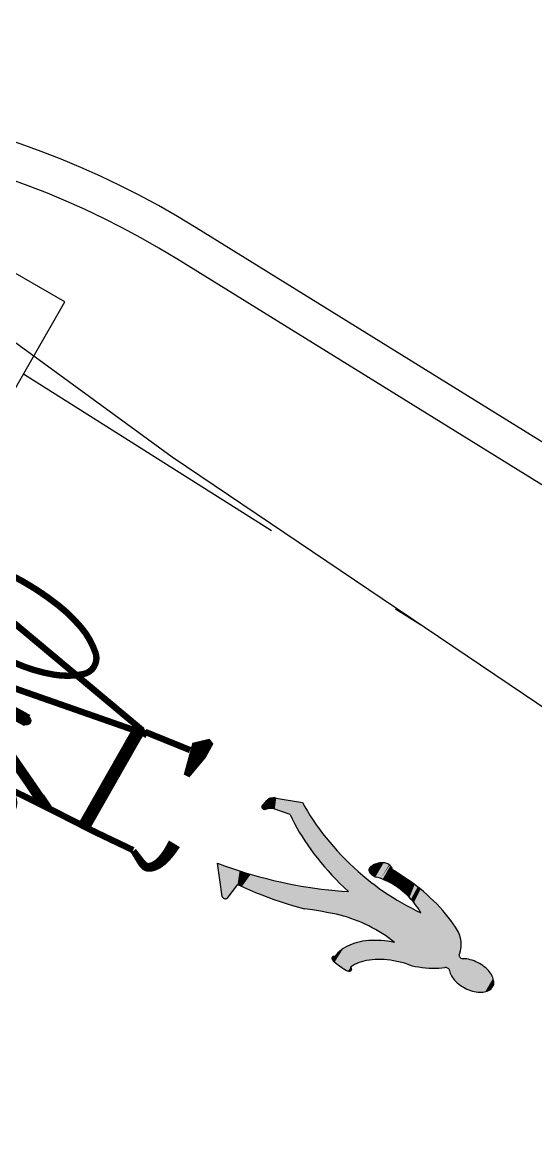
# Model space of a CAD drawing. Extents: x 421500 to 422711, y 436000 to 437000.
# Drawn here: x 422005.289 to 422007.037, y 436493.064 to 436496.901 of the extents above; entities that cross this region are included whole.
import ezdxf

# ---------------------------------------------------------------- set-up
doc = ezdxf.new("R2010")
doc.units = 0
doc.linetypes.add('1004', pattern=[6, 4, -2])
doc.linetypes.add('XREF UTC_716709_AJB_1b$0$DASHDOT1', pattern=[2, 1, -0.5, 0, -0.5])
doc.layers.get('0').update_dxf_attribs({"color": 210})
for name, color, linetype in [('716709-ExBase$0$XC-LCCCarriageway', 251, 'Continuous'), ('Lines', 1, 'Continuous'), ('Pr-Kerb', 2, 'Continuous'), ('Pr-KerbEdge', 8, 'Continuous'), ('XREF UTC_716709_AJB_1b$0$du-UTCBOX', 42, 'Continuous'), ('XREF UTC_716709_AJB_1b$0$du-UTCDUCT-F1', 42, 'XREF UTC_716709_AJB_1b$0$DASHDOT1')]:
    doc.layers.add(name, color=color, linetype=linetype)

# ---------------------------------------------------------------- blocks, each defined once
blk = doc.blocks.new('1057S')
at = {"color": 0}
blk.add_line((-0.0634, 0.4198), (-0.0426, 0.3885), dxfattribs=at)
for points in [[(-0.2212, 1.0983, 0.0208, 0.0219, 0), (-0.2256, 1.1075, 0.0219, 0.0229, 0), (-0.2295, 1.1157, 0.0229, 0.0238, 0), (-0.233, 1.1229, 0.0238, 0.0245, 0), (-0.2361, 1.1292, 0.0245, 0.0252, 0), (-0.2388, 1.1348, 0.0252, 0.0258, 0), (-0.2411, 1.1398, 0.0258, 0.0263, 0), (-0.243, 1.1444, 0.0263, 0.0268, 0), (-0.2445, 1.1486, 0.0268, 0.0272, 0), (-0.2455, 1.1526, 0.0272, 0.0277, 0), (-0.2461, 1.1565, 0.0277, 0.0281, 0), (-0.2461, 1.1602, 0.0281, 0.0285, 0), (-0.2454, 1.164, 0.0285, 0.0289, 0), (-0.2439, 1.1677, 0.0289, 0.0294, 0), (-0.2416, 1.1714, 0.0294, 0.0299, 0), (-0.2384, 1.1753, 0.0299, 0.0305, 0), (-0.2342, 1.1793, 0.0305, 0.0313, 0), (-0.2288, 1.1835, 0.0313, 0.0321, 0), (-0.222, 1.1877, 0.0321, 0.0331, 0), (-0.2135, 1.1917, 0.0331, 0.0343, 0), (-0.203, 1.1954, 0.0343, 0.0357, 0), (-0.1902, 1.1986, 0.0357, 0.0374, 0), (-0.1749, 1.2011, 0.0374, 0.0394, 0), (-0.1566, 1.2028, 0.0394, 0.0417, 0), (-0.1352, 1.2034, 0.0417, 0.0417, 0)], [(0.0763, 1.1285, 0.0208, 0.0625, 0), (0.1717, 1.125, 0.0625, 0.0208, 0), (0.2147, 1.1434, 0.0208, 0.0208, 0)]]:
    blk.add_lwpolyline(points, format="xyseb", dxfattribs=at)
for points, const_width in [([(-0.2301, 0.951), (-0.2197, 1.0969)], 0.0208), ([(0.1345, 0.9406), (0.1553, 1.0969)], 0.0208), ([(-0.303, 0.3156), (-0.2888, 0.3622), (-0.2772, 0.4086), (-0.2678, 0.4547), (-0.2604, 0.5008), (-0.2545, 0.547), (-0.2499, 0.5936), (-0.2462, 0.6405), (-0.2431, 0.688), (-0.2403, 0.7359), (-0.2378, 0.7829), (-0.2356, 0.8273), (-0.2337, 0.8674), (-0.2322, 0.9015), (-0.2311, 0.9279), (-0.2304, 0.945), (-0.2301, 0.951)], 0.0208), ([(0.1241, 0.9198), (0.1241, 0.951)], 0.0125), ([(0.1345, 0.9198), (0.1345, 0.951)], 0.0125), ([(-0.2301, 0.9198), (0.1137, 0.9198)], 0.0417), ([(0.0407, 0.4614), (0.1241, 0.9198)], 0.0208), ([(0.1104, 0.9308), (0.1246, 0.9308)], 0.0208), ([(0.2387, 0.3572), (0.1343, 0.9312)], 0.0208), ([(-0.1989, 0.701), (-0.2301, 0.7635)], 0.0333), ([(-0.2237, 0.7663), (-0.2287, 0.7776)], 0.0125), ([(-0.2093, 0.7531), (-0.2301, 0.7948)], 0.00833), ([(-0.2268, 0.778), (-0.2281, 0.7818)], 0.00833), ([(-0.053, 0.3989), (-0.1989, 0.701)], 0.0329), ([(-0.053, 0.3989), (-0.1989, 0.701)], 0.0125), ([(-0.0239, 0.528), (-0.023, 0.5888)], 0.0417), ([(-0.0332, 0.5861), (-0.029, 0.5912), (-0.0248, 0.5947), (-0.0197, 0.5947), (-0.0168, 0.5917), (-0.0143, 0.5859)], 0.0125), ([(-0.0098, 0.4843), (-0.0292, 0.5398)], 0.0189), ([(-0.0634, 0.3989), (-0.053, 0.3677)], 0.0125), ([(0.2387, 0.3572), (0.2491, 0.3156)], 0.0208), ([(0.072, 0.3156), (0.2387, 0.3156)], 0.0417), ([(0.2491, 0.3156), (0.2387, 0.2947)], 0.0125), ([(0.0312, 0.1547), (0.0507, 0.1175)], 0.0189), ([(0.0507, 0.123), (0.0507, 0.065)], 0.0417), ([(0.0437, 0.0645), (0.0475, 0.0557), (0.053, 0.0547), (0.0577, 0.0609), (0.0627, 0.0713)], 0.0125)]:
    blk.add_lwpolyline(points, dxfattribs=dict(at, const_width=const_width))
at = {"color": 0, "const_width": 0.0208}
for points in [[(-0.303, 0.6906, 0.213749), (-0.3425, 0.6729, 0.093897), (-0.3915, 0.5914, 0.050566), (-0.4176, 0.4904, 0.037992), (-0.4282, 0.352, 0.037992), (-0.4176, 0.2137, 0.050566), (-0.3915, 0.1126, 0.093897), (-0.3425, 0.0312, 0.213749), (-0.303, 0.0135, 0.213749), (-0.2635, 0.0312, 0.093897), (-0.2146, 0.1126, 0.050566), (-0.1884, 0.2137, 0.037992), (-0.1779, 0.352, 0.037992), (-0.1884, 0.4904, 0.050566), (-0.2146, 0.5914, 0.093897), (-0.2635, 0.6729, 0.213749)], [(0.2387, 0.6906, 0.213749), (0.1992, 0.6729, 0.093897), (0.1502, 0.5914, 0.050566), (0.1241, 0.4904, 0.037992), (0.1136, 0.352, 0.037992), (0.1241, 0.2137, 0.050566), (0.1502, 0.1126, 0.093897), (0.1992, 0.0312, 0.213749), (0.2387, 0.0135, 0.213749), (0.2782, 0.0312, 0.093897), (0.3271, 0.1126, 0.050566), (0.3533, 0.2137, 0.037992), (0.3638, 0.352, 0.037992), (0.3533, 0.4904, 0.050566), (0.3271, 0.5914, 0.093897), (0.2782, 0.6729, 0.213749)], [(0.0095, 0.4823, 0.211848), (-0.0103, 0.4735, 0.094525), (-0.0347, 0.4334, 0.051213), (-0.0478, 0.3837, 0.038544), (-0.053, 0.3156, 0.038544), (-0.0478, 0.2475, 0.051213), (-0.0347, 0.1977, 0.094525), (-0.0103, 0.1577, 0.211848), (0.0095, 0.1489, 0.211848), (0.0293, 0.1577, 0.094525), (0.0537, 0.1977, 0.051213), (0.0667, 0.2475, 0.038544), (0.072, 0.3156, 0.038544), (0.0667, 0.3837, 0.051213), (0.0537, 0.4334, 0.094525), (0.0293, 0.4735, 0.211848)]]:
    blk.add_lwpolyline(points, format="xyb", close=True, dxfattribs=at)
at = {"color": 0}
for points in [[(-0.0383, 0.5868), (-0.0377, 0.5884), (-0.0371, 0.5898), (-0.0365, 0.5911), (-0.0358, 0.5922), (-0.0352, 0.5931), (-0.0346, 0.594), (-0.034, 0.5948), (-0.0334, 0.5955), (-0.0328, 0.5961), (-0.0322, 0.5967), (-0.0316, 0.5972), (-0.031, 0.5977), (-0.0305, 0.5981), (-0.0299, 0.5985), (-0.0293, 0.5989), (-0.0287, 0.5992), (-0.0281, 0.5995), (-0.0275, 0.5998), (-0.027, 0.6001), (-0.0264, 0.6004), (-0.0258, 0.6006), (-0.0252, 0.6007), (-0.0246, 0.6009), (-0.024, 0.601), (-0.0233, 0.601), (-0.0227, 0.601), (-0.0221, 0.601), (-0.0214, 0.6009), (-0.0208, 0.6008), (-0.0202, 0.6007), (-0.0196, 0.6005), (-0.0191, 0.6003), (-0.0186, 0.6001), (-0.0181, 0.5999), (-0.0176, 0.5996), (-0.0171, 0.5994), (-0.0167, 0.5991), (-0.0163, 0.5988), (-0.0159, 0.5984), (-0.0155, 0.5981), (-0.0152, 0.5978), (-0.0148, 0.5974), (-0.0144, 0.5971), (-0.0141, 0.5967), (-0.0137, 0.5963), (-0.0134, 0.5958), (-0.013, 0.5953), (-0.0126, 0.5947), (-0.0122, 0.5941), (-0.0118, 0.5934), (-0.0114, 0.5927), (-0.011, 0.5919), (-0.0105, 0.5911), (-0.0101, 0.5902), (-0.0096, 0.5893), (-0.0091, 0.5884)], [(0.0355, 0.065), (0.036, 0.0622), (0.0367, 0.0597), (0.0374, 0.0577), (0.0382, 0.0559), (0.0391, 0.0543), (0.04, 0.053), (0.0409, 0.0518), (0.0418, 0.0507), (0.0427, 0.0498), (0.0436, 0.0488), (0.0444, 0.048), (0.0453, 0.0472), (0.046, 0.0466), (0.0468, 0.0459), (0.0475, 0.0454), (0.0482, 0.045), (0.0488, 0.0446), (0.0494, 0.0443), (0.05, 0.0441), (0.0506, 0.044), (0.0511, 0.044), (0.0517, 0.044), (0.0523, 0.0442), (0.0529, 0.0444), (0.0535, 0.0446), (0.0541, 0.045), (0.0548, 0.0454), (0.0555, 0.046), (0.0563, 0.0467), (0.0571, 0.0474), (0.058, 0.0483), (0.0589, 0.0494), (0.0598, 0.0506), (0.0608, 0.052), (0.0619, 0.0535), (0.0631, 0.0553), (0.0643, 0.0573), (0.0656, 0.0596), (0.0669, 0.0621), (0.0684, 0.065)]]:
    blk.add_lwpolyline(points, dxfattribs=at)
for points in [[(-0.0387, 0.5873), (-0.0364, 0.5913), (-0.0334, 0.5962), (-0.0287, 0.5994)], [(-0.0334, 0.5962), (-0.0287, 0.5994), (-0.0241, 0.601), (-0.0184, 0.6006)], [(-0.0241, 0.601), (-0.0184, 0.6006), (-0.0148, 0.5982), (-0.0124, 0.5953)], [(-0.0148, 0.5982), (-0.0124, 0.5953), (-0.0101, 0.5909), (-0.0087, 0.5884)], [(0.0355, 0.0644), (0.0377, 0.0559), (0.0416, 0.0494), (0.0486, 0.0441)], [(0.0416, 0.0494), (0.0486, 0.0441), (0.0526, 0.0441), (0.0578, 0.0478)], [(0.0526, 0.0441), (0.0578, 0.0478), (0.0622, 0.0527), (0.0635, 0.0569)], [(0.0622, 0.0527), (0.0635, 0.0569), (0.0666, 0.0618), (0.0675, 0.065)]]:
    blk.add_solid(points, dxfattribs=at)
blk = doc.blocks.new('*U26')
at = {"linetype": 'Continuous'}
for points in [[(189.9081, 96.9625), (189.9057, 96.959), (189.967, 96.9621)], [(189.967, 96.9621), (189.9057, 96.959), (189.9694, 96.9586)], [(189.9106, 96.9657), (189.9081, 96.9625), (189.9645, 96.9653)], [(189.9645, 96.9653), (189.9081, 96.9625), (189.967, 96.9621)], [(189.9133, 96.9686), (189.9106, 96.9657), (189.9619, 96.9683)], [(189.9619, 96.9683), (189.9106, 96.9657), (189.9645, 96.9653)], [(189.9161, 96.9712), (189.9133, 96.9686), (189.9591, 96.9709)], [(189.9591, 96.9709), (189.9133, 96.9686), (189.9619, 96.9683)], [(189.919, 96.9735), (189.9161, 96.9712), (189.9562, 96.9732)], [(189.9562, 96.9732), (189.9161, 96.9712), (189.9591, 96.9709)], [(189.9219, 96.9754), (189.919, 96.9735), (189.9532, 96.9752)], [(189.9532, 96.9752), (189.919, 96.9735), (189.9562, 96.9732)], [(189.925, 96.977), (189.9219, 96.9754), (189.9502, 96.9768)], [(189.9502, 96.9768), (189.9219, 96.9754), (189.9532, 96.9752)], [(189.9281, 96.9783), (189.925, 96.977), (189.9471, 96.9781)], [(189.9471, 96.9781), (189.925, 96.977), (189.9502, 96.9768)], [(189.9312, 96.9792), (189.9281, 96.9783), (189.944, 96.9791)], [(189.944, 96.9791), (189.9281, 96.9783), (189.9471, 96.9781)], [(189.9344, 96.9797), (189.9312, 96.9792), (189.9408, 96.9796)], [(189.9408, 96.9796), (189.9312, 96.9792), (189.944, 96.9791)], [(189.9376, 96.9798), (189.9344, 96.9797), (189.9408, 96.9796)], [(189.8935, 96.9282), (189.8925, 96.9232), (189.9814, 96.9276)], [(189.9814, 96.9276), (189.8925, 96.9232), (189.9824, 96.9225)], [(189.8947, 96.9332), (189.8935, 96.9282), (189.9803, 96.9325)], [(189.9803, 96.9325), (189.8935, 96.9282), (189.9814, 96.9276)], [(189.896, 96.938), (189.8947, 96.9332), (189.9789, 96.9374)], [(189.9789, 96.9374), (189.8947, 96.9332), (189.9803, 96.9325)], [(189.8976, 96.9426), (189.896, 96.938), (189.9774, 96.942)], [(189.9774, 96.942), (189.896, 96.938), (189.9789, 96.9374)], [(189.8994, 96.9471), (189.8976, 96.9426), (189.9757, 96.9465)], [(189.9757, 96.9465), (189.8976, 96.9426), (189.9774, 96.942)], [(189.9013, 96.9513), (189.8994, 96.9471), (189.9738, 96.9508)], [(189.9738, 96.9508), (189.8994, 96.9471), (189.9757, 96.9465)], [(189.9034, 96.9553), (189.9013, 96.9513), (189.9717, 96.9548)], [(189.9717, 96.9548), (189.9013, 96.9513), (189.9738, 96.9508)], [(189.9057, 96.959), (189.9034, 96.9553), (189.9694, 96.9586)], [(189.9694, 96.9586), (189.9034, 96.9553), (189.9717, 96.9548)], [(189.8909, 96.9075), (189.8908, 96.9021), (189.9839, 96.9068)], [(189.9839, 96.9068), (189.8908, 96.9021), (189.984, 96.9015)], [(189.8908, 96.9021), (189.8909, 96.8968), (189.984, 96.9015)], [(189.8912, 96.9128), (189.8909, 96.9075), (189.9836, 96.9121)], [(189.9836, 96.9121), (189.8909, 96.9075), (189.9839, 96.9068)], [(189.984, 96.9015), (189.8909, 96.8968), (189.9839, 96.8961)], [(189.8909, 96.8968), (189.8912, 96.8915), (189.9839, 96.8961)], [(189.8918, 96.918), (189.8912, 96.9128), (189.9831, 96.9173)], [(189.9831, 96.9173), (189.8912, 96.9128), (189.9836, 96.9121)], [(189.9839, 96.8961), (189.8912, 96.8915), (189.9835, 96.8909)], [(189.8912, 96.8915), (189.8918, 96.8863), (189.9835, 96.8909)], [(189.8925, 96.9232), (189.8918, 96.918), (189.9824, 96.9225)], [(189.9824, 96.9225), (189.8918, 96.918), (189.9831, 96.9173)], [(189.9835, 96.8909), (189.8918, 96.8863), (189.9829, 96.8856)], [(189.8918, 96.8863), (189.8925, 96.8811), (189.9829, 96.8856)], [(189.9829, 96.8856), (189.8925, 96.8811), (189.9821, 96.8805)], [(189.8925, 96.8811), (189.8935, 96.8761), (189.9821, 96.8805)], [(189.9821, 96.8805), (189.8935, 96.8761), (189.9811, 96.8754)], [(189.8935, 96.8761), (189.8947, 96.8711), (189.9811, 96.8754)], [(189.9811, 96.8754), (189.8947, 96.8711), (189.9799, 96.8705)], [(189.8947, 96.8711), (189.8961, 96.8663), (189.9799, 96.8705)], [(189.9799, 96.8705), (189.8961, 96.8663), (189.9785, 96.8657)], [(189.8961, 96.8663), (189.8976, 96.8617), (189.9785, 96.8657)], [(189.9785, 96.8657), (189.8976, 96.8617), (189.9769, 96.8611)], [(189.8976, 96.8617), (189.8994, 96.8572), (189.9769, 96.8611)], [(189.9769, 96.8611), (189.8994, 96.8572), (189.9752, 96.8567)], [(189.8994, 96.8572), (189.9013, 96.853), (189.9752, 96.8567)], [(189.9752, 96.8567), (189.9013, 96.853), (189.9732, 96.8525)], [(189.9013, 96.853), (189.9034, 96.849), (189.9732, 96.8525)], [(189.9732, 96.8525), (189.9034, 96.849), (189.9725, 96.8509)], [(189.9725, 96.8509), (189.9034, 96.849), (189.9721, 96.8491)], [(189.9721, 96.8491), (189.9034, 96.849), (189.9718, 96.8472)], [(189.9034, 96.849), (189.9057, 96.8453), (189.9718, 96.8472)], [(189.9718, 96.8472), (189.9057, 96.8453), (189.9718, 96.8452)], [(189.9057, 96.8453), (189.9081, 96.8418), (189.9718, 96.8452)], [(189.9718, 96.8452), (189.9081, 96.8418), (189.9719, 96.8433)], [(189.9719, 96.8433), (189.9081, 96.8418), (189.9723, 96.8415)], [(189.9081, 96.8418), (189.9107, 96.8386), (189.9723, 96.8415)], [(189.9723, 96.8415), (189.9107, 96.8386), (189.9729, 96.8398)], [(189.9729, 96.8398), (189.9107, 96.8386), (189.9736, 96.8383)], [(189.9107, 96.8386), (189.9133, 96.8357), (189.9736, 96.8383)], [(189.9736, 96.8383), (189.9133, 96.8357), (189.9745, 96.837)], [(189.9745, 96.837), (189.9133, 96.8357), (189.9756, 96.8361)], [(189.9756, 96.8361), (189.9133, 96.8357), (189.9767, 96.8355)], [(189.9133, 96.8357), (189.9161, 96.8331), (189.9767, 96.8355)], [(189.9767, 96.8355), (189.9161, 96.8331), (189.9778, 96.8353)], [(189.9778, 96.8353), (189.9161, 96.8331), (189.9829, 96.8348)], [(189.9829, 96.8348), (189.9161, 96.8331), (189.9879, 96.834)], [(189.9879, 96.834), (189.9161, 96.8331), (189.9929, 96.8329)], [(189.9161, 96.8331), (189.919, 96.8308), (189.9929, 96.8329)], [(189.9929, 96.8329), (189.919, 96.8308), (189.9979, 96.8314)], [(189.9979, 96.8314), (189.919, 96.8308), (190.0029, 96.8296)], [(189.919, 96.8308), (189.92, 96.8299), (190.0029, 96.8296)], [(189.92, 96.8299), (189.9209, 96.8287), (190.0029, 96.8296)], [(189.9214, 96.8146), (189.9206, 96.8132), (190.0312, 96.8119)], [(190.0029, 96.8296), (189.9209, 96.8287), (190.0078, 96.8275)], [(189.9209, 96.8287), (189.9217, 96.8272), (190.0078, 96.8275)], [(189.9221, 96.8162), (189.9214, 96.8146), (190.0267, 96.8157)], [(190.0267, 96.8157), (189.9214, 96.8146), (190.0312, 96.8119)], [(190.0078, 96.8275), (189.9217, 96.8272), (190.0126, 96.825)], [(189.9217, 96.8272), (189.9222, 96.8255), (190.0126, 96.825)], [(189.9225, 96.818), (189.9221, 96.8162), (190.0267, 96.8157)], [(189.9222, 96.8255), (189.9226, 96.8237), (190.0126, 96.825)], [(189.9228, 96.8199), (189.9225, 96.818), (190.0221, 96.8191)], [(190.0221, 96.8191), (189.9225, 96.818), (190.0267, 96.8157)], [(190.0126, 96.825), (189.9226, 96.8237), (190.0174, 96.8222)], [(189.9226, 96.8237), (189.9228, 96.8218), (190.0174, 96.8222)], [(190.0174, 96.8222), (189.9228, 96.8218), (190.0221, 96.8191)], [(189.9228, 96.8218), (189.9228, 96.8199), (190.0221, 96.8191)], [(189.9032, 96.7842), (189.8992, 96.7764), (190.0568, 96.7756)], [(189.9073, 96.7919), (189.9032, 96.7842), (190.0516, 96.7848)], [(190.0516, 96.7848), (189.9032, 96.7842), (190.0568, 96.7756)], [(189.9116, 96.7992), (189.9073, 96.7919), (190.044, 96.7973)], [(190.044, 96.7973), (189.9073, 96.7919), (190.0463, 96.7937)], [(190.0463, 96.7937), (189.9073, 96.7919), (190.0516, 96.7848)], [(189.9161, 96.8064), (189.9116, 96.7992), (190.0392, 96.8038)], [(190.0392, 96.8038), (189.9116, 96.7992), (190.0416, 96.8006)], [(190.0416, 96.8006), (189.9116, 96.7992), (190.044, 96.7973)], [(189.9206, 96.8132), (189.9161, 96.8064), (190.0312, 96.8119)], [(190.0312, 96.8119), (189.9161, 96.8064), (190.034, 96.8094)], [(190.034, 96.8094), (189.9161, 96.8064), (190.0366, 96.8067)], [(190.0366, 96.8067), (189.9161, 96.8064), (190.0392, 96.8038)], [(189.8849, 96.7428), (189.8818, 96.734), (190.0757, 96.7364)], [(189.8882, 96.7515), (189.8849, 96.7428), (190.0712, 96.7466)], [(190.0712, 96.7466), (189.8849, 96.7428), (190.0757, 96.7364)], [(189.8917, 96.76), (189.8882, 96.7515), (190.0666, 96.7565)], [(190.0666, 96.7565), (189.8882, 96.7515), (190.0712, 96.7466)], [(189.8954, 96.7683), (189.8917, 96.76), (190.0618, 96.7661)], [(190.0618, 96.7661), (189.8917, 96.76), (190.0666, 96.7565)], [(189.8992, 96.7764), (189.8954, 96.7683), (190.0568, 96.7756)], [(190.0568, 96.7756), (189.8954, 96.7683), (190.0618, 96.7661)], [(189.8751, 96.7087), (189.8742, 96.703), (190.0881, 96.7049)], [(190.0881, 96.7049), (189.8742, 96.703), (190.0919, 96.6939)], [(189.8762, 96.7142), (189.8751, 96.7087), (190.0881, 96.7049)], [(189.8774, 96.7196), (189.8762, 96.7142), (190.0842, 96.7156)], [(190.0842, 96.7156), (189.8762, 96.7142), (190.0881, 96.7049)], [(189.8789, 96.7249), (189.8774, 96.7196), (190.0842, 96.7156)], [(189.8818, 96.734), (189.8789, 96.7249), (190.08, 96.7261)], [(190.08, 96.7261), (189.8789, 96.7249), (190.0842, 96.7156)], [(190.0757, 96.7364), (189.8818, 96.734), (190.08, 96.7261)], [(189.8679, 96.6713), (189.8657, 96.6629), (190.0423, 96.661)], [(189.87, 96.6799), (189.8679, 96.6713), (190.0988, 96.6716)], [(190.0988, 96.6716), (189.8679, 96.6713), (190.102, 96.6602)], [(189.8679, 96.6713), (190.0423, 96.661), (190.102, 96.6602)], [(189.8718, 96.6885), (189.87, 96.6799), (190.0954, 96.6829)], [(190.0954, 96.6829), (189.87, 96.6799), (190.0988, 96.6716)], [(189.8735, 96.6973), (189.8718, 96.6885), (190.0919, 96.6939)], [(190.0919, 96.6939), (189.8718, 96.6885), (190.0954, 96.6829)], [(189.8742, 96.703), (189.8735, 96.6973), (190.0919, 96.6939)], [(189.8547, 96.631), (189.8515, 96.6235), (189.9176, 96.63)], [(189.8577, 96.6387), (189.8547, 96.631), (190.0419, 96.6326)], [(190.0419, 96.6326), (189.8547, 96.631), (189.9176, 96.63)], [(189.8606, 96.6466), (189.8577, 96.6387), (190.0419, 96.6326)], [(189.8632, 96.6547), (189.8606, 96.6466), (190.042, 96.6468)], [(190.042, 96.6468), (189.8606, 96.6466), (190.0419, 96.6326)], [(189.8657, 96.6629), (189.8632, 96.6547), (190.0423, 96.661)], [(190.0423, 96.661), (189.8632, 96.6547), (190.042, 96.6468)], [(190.0419, 96.6326), (189.9176, 96.63), (190.042, 96.6184)], [(190.0423, 96.661), (190.0459, 96.6557), (190.102, 96.6602)], [(190.102, 96.6602), (190.0459, 96.6557), (190.105, 96.6486)], [(190.0459, 96.6557), (190.0494, 96.6502), (190.105, 96.6486)], [(190.0494, 96.6502), (190.0528, 96.6444), (190.105, 96.6486)], [(190.105, 96.6486), (190.0528, 96.6444), (190.1078, 96.6369)], [(190.0528, 96.6444), (190.056, 96.6385), (190.1078, 96.6369)], [(190.056, 96.6385), (190.059, 96.6323), (190.1078, 96.6369)], [(190.1078, 96.6369), (190.059, 96.6323), (190.1103, 96.6251)], [(190.059, 96.6323), (190.0619, 96.6259), (190.1103, 96.6251)], [(189.9058, 96.5958), (189.8329, 96.5895), (189.9025, 96.5877)], [(189.8369, 96.5958), (189.8329, 96.5895), (189.9058, 96.5958)], [(189.8408, 96.6024), (189.8369, 96.5958), (189.9058, 96.5958)], [(189.8445, 96.6092), (189.8408, 96.6024), (189.9091, 96.604)], [(189.9091, 96.604), (189.8408, 96.6024), (189.9058, 96.5958)], [(189.8481, 96.6162), (189.8445, 96.6092), (189.9121, 96.6125)], [(189.9121, 96.6125), (189.8445, 96.6092), (189.9091, 96.604)], [(189.8515, 96.6235), (189.8481, 96.6162), (189.9149, 96.6211)], [(189.9149, 96.6211), (189.8481, 96.6162), (189.9121, 96.6125)], [(189.9176, 96.63), (189.8515, 96.6235), (189.9149, 96.6211)], [(189.9176, 96.63), (189.9194, 96.6202), (190.042, 96.6184)], [(189.9194, 96.6202), (189.921, 96.6103), (190.042, 96.6184)], [(190.042, 96.6184), (189.921, 96.6103), (190.0423, 96.6042)], [(189.921, 96.6103), (189.9225, 96.6004), (190.0423, 96.6042)], [(190.0423, 96.6042), (189.9225, 96.6004), (190.0429, 96.59)], [(189.9225, 96.6004), (189.9237, 96.5903), (190.0429, 96.59)], [(190.0619, 96.6259), (190.0647, 96.6193), (190.1103, 96.6251)], [(190.1103, 96.6251), (190.0647, 96.6193), (190.1127, 96.6131)], [(190.0647, 96.6193), (190.0673, 96.6125), (190.1127, 96.6131)], [(190.1127, 96.6131), (190.0673, 96.6125), (190.1149, 96.6011)], [(190.0673, 96.6125), (190.0697, 96.6056), (190.1149, 96.6011)], [(190.0697, 96.6056), (190.0719, 96.5985), (190.1149, 96.6011)], [(190.1149, 96.6011), (190.0719, 96.5985), (190.1168, 96.5889)], [(190.0719, 96.5985), (190.074, 96.5913), (190.1168, 96.5889)], [(189.8059, 96.5577), (189.801, 96.5535), (189.8872, 96.5576)], [(189.8872, 96.5576), (189.801, 96.5535), (189.8829, 96.5507)], [(189.8107, 96.5622), (189.8059, 96.5577), (189.8872, 96.5576)], [(189.8154, 96.5671), (189.8107, 96.5622), (189.8912, 96.5648)], [(189.8912, 96.5648), (189.8107, 96.5622), (189.8872, 96.5576)], [(189.82, 96.5723), (189.8154, 96.5671), (189.8951, 96.5722)], [(189.8951, 96.5722), (189.8154, 96.5671), (189.8912, 96.5648)], [(189.8244, 96.5777), (189.82, 96.5723), (189.8951, 96.5722)], [(189.8287, 96.5835), (189.8244, 96.5777), (189.8989, 96.5798)], [(189.8989, 96.5798), (189.8244, 96.5777), (189.8951, 96.5722)], [(189.8329, 96.5895), (189.8287, 96.5835), (189.9025, 96.5877)], [(189.9025, 96.5877), (189.8287, 96.5835), (189.8989, 96.5798)], [(189.9237, 96.5903), (189.9247, 96.5802), (190.0429, 96.59)], [(190.0429, 96.59), (189.9247, 96.5802), (190.0437, 96.5758)], [(189.9247, 96.5802), (189.9255, 96.5701), (190.0437, 96.5758)], [(190.0437, 96.5758), (189.9255, 96.5701), (190.0446, 96.5617)], [(189.9255, 96.5701), (189.926, 96.5599), (190.0446, 96.5617)], [(190.0446, 96.5617), (189.926, 96.5599), (190.0458, 96.5476)], [(189.926, 96.5599), (189.9264, 96.5497), (190.0458, 96.5476)], [(190.074, 96.5913), (190.0759, 96.5839), (190.1168, 96.5889)], [(190.1168, 96.5889), (190.0759, 96.5839), (190.1186, 96.5767)], [(190.0759, 96.5839), (190.0776, 96.5764), (190.1186, 96.5767)], [(190.1186, 96.5767), (190.0776, 96.5764), (190.1201, 96.5644)], [(190.0776, 96.5764), (190.0792, 96.5688), (190.1201, 96.5644)], [(190.0792, 96.5688), (190.0805, 96.5611), (190.1201, 96.5644)], [(190.1201, 96.5644), (190.0805, 96.5611), (190.1214, 96.552)], [(190.0805, 96.5611), (190.0816, 96.5533), (190.1214, 96.552)], [(189.7646, 96.5348), (189.7645, 96.5326), (189.8694, 96.5316)], [(189.7645, 96.5326), (189.7649, 96.5258), (189.8694, 96.5316)], [(189.7649, 96.5369), (189.7646, 96.5348), (189.8694, 96.5316)], [(189.7654, 96.539), (189.7649, 96.5369), (189.8741, 96.5377)], [(189.8741, 96.5377), (189.7649, 96.5369), (189.8694, 96.5316)], [(189.8694, 96.5316), (189.7649, 96.5258), (189.8646, 96.5258)], [(189.7649, 96.5258), (189.7654, 96.5191), (189.8597, 96.5203)], [(189.8646, 96.5258), (189.7649, 96.5258), (189.8597, 96.5203)], [(189.7661, 96.5408), (189.7654, 96.539), (189.7805, 96.5399)], [(189.7805, 96.5399), (189.7654, 96.539), (189.8741, 96.5377)], [(189.7669, 96.5425), (189.7661, 96.5408), (189.7797, 96.5417)], [(189.7797, 96.5417), (189.7661, 96.5408), (189.7805, 96.5399)], [(189.7679, 96.544), (189.7669, 96.5425), (189.7788, 96.5433)], [(189.7788, 96.5433), (189.7669, 96.5425), (189.7797, 96.5417)], [(189.769, 96.5452), (189.7679, 96.544), (189.7778, 96.5446)], [(189.7778, 96.5446), (189.7679, 96.544), (189.7788, 96.5433)], [(189.7702, 96.5461), (189.769, 96.5452), (189.7766, 96.5457)], [(189.7766, 96.5457), (189.769, 96.5452), (189.7778, 96.5446)], [(189.7714, 96.5467), (189.7702, 96.5461), (189.7754, 96.5464)], [(189.7754, 96.5464), (189.7702, 96.5461), (189.7766, 96.5457)], [(189.7741, 96.5469), (189.7714, 96.5467), (189.7754, 96.5464)], [(189.7728, 96.5469), (189.7714, 96.5467), (189.7741, 96.5469)], [(189.7857, 96.5428), (189.7805, 96.5399), (189.8741, 96.5377)], [(189.7909, 96.546), (189.7857, 96.5428), (189.8786, 96.5441)], [(189.8786, 96.5441), (189.7857, 96.5428), (189.8741, 96.5377)], [(189.796, 96.5496), (189.7909, 96.546), (189.8786, 96.5441)], [(189.801, 96.5535), (189.796, 96.5496), (189.8829, 96.5507)], [(189.8829, 96.5507), (189.796, 96.5496), (189.8786, 96.5441)], [(189.9265, 96.5292), (189.9262, 96.519), (190.0488, 96.5197)], [(189.9264, 96.5497), (189.9265, 96.5395), (190.0458, 96.5476)], [(190.0458, 96.5476), (189.9265, 96.5395), (190.0472, 96.5336)], [(189.9265, 96.5395), (189.9265, 96.5292), (190.0472, 96.5336)], [(190.0472, 96.5336), (189.9265, 96.5292), (190.0488, 96.5197)], [(190.0816, 96.5533), (190.0826, 96.5454), (190.1214, 96.552)], [(190.1214, 96.552), (190.0826, 96.5454), (190.1225, 96.5395)], [(190.0826, 96.5454), (190.0831, 96.538), (190.1225, 96.5395)], [(190.1225, 96.5395), (190.0831, 96.538), (190.1234, 96.527)], [(190.0831, 96.538), (190.0833, 96.5306), (190.1234, 96.527)], [(190.0834, 96.5231), (190.0832, 96.5157), (190.1241, 96.5145)], [(190.0833, 96.5306), (190.0834, 96.5231), (190.1234, 96.527)], [(190.1234, 96.527), (190.0834, 96.5231), (190.1241, 96.5145)], [(189.8597, 96.5203), (189.7654, 96.5191), (189.8547, 96.5151)], [(189.7654, 96.5191), (189.7662, 96.5124), (189.8547, 96.5151)], [(189.8547, 96.5151), (189.7662, 96.5124), (189.8496, 96.5103)], [(189.7662, 96.5124), (189.7671, 96.5057), (189.8496, 96.5103)], [(189.8496, 96.5103), (189.7671, 96.5057), (189.8443, 96.5057)], [(189.7671, 96.5057), (189.7682, 96.4992), (189.8443, 96.5057)], [(189.8443, 96.5057), (189.7682, 96.4992), (189.839, 96.5015)], [(189.839, 96.5015), (189.7682, 96.4992), (189.8335, 96.4975)], [(189.7682, 96.4992), (189.7695, 96.4927), (189.8335, 96.4975)], [(189.8335, 96.4975), (189.7695, 96.4927), (189.828, 96.494)], [(189.828, 96.494), (189.7695, 96.4927), (189.8225, 96.4907)], [(189.7695, 96.4927), (189.771, 96.4864), (189.8225, 96.4907)], [(189.8225, 96.4907), (189.771, 96.4864), (189.8168, 96.4878)], [(189.8168, 96.4878), (189.771, 96.4864), (189.8111, 96.4853)], [(189.771, 96.4864), (189.7727, 96.4802), (189.8111, 96.4853)], [(189.8111, 96.4853), (189.7727, 96.4802), (189.8053, 96.4831)], [(189.9241, 96.4885), (189.9229, 96.4785), (190.0549, 96.4783)], [(189.925, 96.4986), (189.9241, 96.4885), (190.0527, 96.492)], [(190.0527, 96.492), (189.9241, 96.4885), (190.0549, 96.4783)], [(189.9257, 96.5088), (189.925, 96.4986), (190.0507, 96.5058)], [(190.0507, 96.5058), (189.925, 96.4986), (190.0527, 96.492)], [(189.9262, 96.519), (189.9257, 96.5088), (190.0507, 96.5058)], [(190.0488, 96.5197), (189.9262, 96.519), (190.0507, 96.5058)], [(190.0804, 96.4863), (190.0791, 96.4791), (190.1331, 96.4838)], [(190.0814, 96.4935), (190.0804, 96.4863), (190.1342, 96.4919)], [(190.1342, 96.4919), (190.0804, 96.4863), (190.134, 96.4891)], [(190.134, 96.4891), (190.0804, 96.4863), (190.1337, 96.4865)], [(190.1337, 96.4865), (190.0804, 96.4863), (190.1331, 96.4838)], [(190.0822, 96.5008), (190.0814, 96.4935), (190.1334, 96.5)], [(190.1334, 96.5), (190.0814, 96.4935), (190.1338, 96.4974)], [(190.1338, 96.4974), (190.0814, 96.4935), (190.1341, 96.4947)], [(190.1341, 96.4947), (190.0814, 96.4935), (190.1342, 96.4919)], [(190.0828, 96.5082), (190.0822, 96.5008), (190.1309, 96.5072)], [(190.1309, 96.5072), (190.0822, 96.5008), (190.1319, 96.505)], [(190.1319, 96.505), (190.0822, 96.5008), (190.1328, 96.5026)], [(190.1328, 96.5026), (190.0822, 96.5008), (190.1334, 96.5)], [(190.0832, 96.5157), (190.0828, 96.5082), (190.1241, 96.5145)], [(190.1241, 96.5145), (190.0828, 96.5082), (190.1256, 96.5136)], [(190.1256, 96.5136), (190.0828, 96.5082), (190.1271, 96.5124)], [(190.1271, 96.5124), (190.0828, 96.5082), (190.1285, 96.5109)], [(190.1285, 96.5109), (190.0828, 96.5082), (190.1298, 96.5092)], [(190.1298, 96.5092), (190.0828, 96.5082), (190.1309, 96.5072)], [(189.8053, 96.4831), (189.7727, 96.4802), (189.7995, 96.4813)], [(189.7995, 96.4813), (189.7727, 96.4802), (189.7937, 96.4798)], [(189.7727, 96.4802), (189.7733, 96.4783), (189.7937, 96.4798)], [(189.7937, 96.4798), (189.7733, 96.4783), (189.7878, 96.4787)], [(189.7878, 96.4787), (189.7733, 96.4783), (189.787, 96.4769)], [(189.7733, 96.4783), (189.7741, 96.4766), (189.787, 96.4769)], [(189.787, 96.4769), (189.7741, 96.4766), (189.7861, 96.4754)], [(189.7741, 96.4766), (189.7751, 96.4751), (189.7861, 96.4754)], [(189.7861, 96.4754), (189.7751, 96.4751), (189.785, 96.4741)], [(189.7751, 96.4751), (189.7762, 96.4739), (189.785, 96.4741)], [(189.785, 96.4741), (189.7762, 96.4739), (189.7838, 96.4731)], [(189.7762, 96.4739), (189.7774, 96.4729), (189.7838, 96.4731)], [(189.7838, 96.4731), (189.7774, 96.4729), (189.7826, 96.4724)], [(189.7774, 96.4729), (189.7787, 96.4723), (189.7826, 96.4724)], [(189.7826, 96.4724), (189.7787, 96.4723), (189.7813, 96.472)], [(189.7787, 96.4723), (189.78, 96.472), (189.7813, 96.472)], [(189.9183, 96.4488), (189.9163, 96.4391), (190.0628, 96.4377)], [(189.9201, 96.4586), (189.9183, 96.4488), (190.06, 96.4511)], [(190.06, 96.4511), (189.9183, 96.4488), (190.0628, 96.4377)], [(189.9216, 96.4685), (189.9201, 96.4586), (190.0574, 96.4647)], [(190.0574, 96.4647), (189.9201, 96.4586), (190.06, 96.4511)], [(189.9229, 96.4785), (189.9216, 96.4685), (190.0549, 96.4783)], [(190.0549, 96.4783), (189.9216, 96.4685), (190.0574, 96.4647)], [(190.0784, 96.4733), (190.0783, 96.4703), (190.1269, 96.4707)], [(190.1269, 96.4707), (190.0783, 96.4703), (190.1243, 96.4669)], [(190.0783, 96.4703), (190.0784, 96.4673), (190.1243, 96.4669)], [(190.0786, 96.4762), (190.0784, 96.4733), (190.1293, 96.4748)], [(190.1293, 96.4748), (190.0784, 96.4733), (190.1269, 96.4707)], [(190.0784, 96.4673), (190.0788, 96.4644), (190.1243, 96.4669)], [(190.0791, 96.4791), (190.0786, 96.4762), (190.1315, 96.479)], [(190.1315, 96.479), (190.0786, 96.4762), (190.1293, 96.4748)], [(190.1243, 96.4669), (190.0788, 96.4644), (190.1216, 96.4634)], [(190.0788, 96.4644), (190.0793, 96.4616), (190.1216, 96.4634)], [(190.1331, 96.4838), (190.0791, 96.4791), (190.1324, 96.4814)], [(190.1324, 96.4814), (190.0791, 96.4791), (190.1315, 96.479)], [(190.1216, 96.4634), (190.0793, 96.4616), (190.1188, 96.4602)], [(190.0793, 96.4616), (190.08, 96.4589), (190.1188, 96.4602)], [(190.1188, 96.4602), (190.08, 96.4589), (190.1159, 96.4572)], [(190.08, 96.4589), (190.081, 96.4563), (190.1159, 96.4572)], [(190.1159, 96.4572), (190.081, 96.4563), (190.1129, 96.4546)], [(190.081, 96.4563), (190.0821, 96.454), (190.1129, 96.4546)], [(190.1129, 96.4546), (190.0821, 96.454), (190.1098, 96.4522)], [(190.0821, 96.454), (190.0833, 96.4519), (190.1098, 96.4522)], [(190.1098, 96.4522), (190.0833, 96.4519), (190.1066, 96.4502)], [(190.0833, 96.4519), (190.0847, 96.45), (190.1066, 96.4502)], [(190.1066, 96.4502), (190.0847, 96.45), (190.1033, 96.4485)], [(190.0847, 96.45), (190.0863, 96.4485), (190.1033, 96.4485)], [(190.0863, 96.4485), (190.0879, 96.4472), (190.1, 96.4472)], [(190.1033, 96.4485), (190.0863, 96.4485), (190.1, 96.4472)], [(190.0879, 96.4472), (190.0896, 96.4463), (190.1, 96.4472)], [(189.9957, 96.42), (189.9058, 96.3996), (189.9887, 96.4044)], [(189.9118, 96.42), (189.9058, 96.3996), (189.9957, 96.42)], [(189.9142, 96.4295), (189.9118, 96.42), (190.0665, 96.423)], [(190.0665, 96.423), (189.9118, 96.42), (189.9957, 96.42)], [(189.9163, 96.4391), (189.9142, 96.4295), (190.0628, 96.4377)], [(190.0628, 96.4377), (189.9142, 96.4295), (190.0665, 96.423)], [(190.0665, 96.423), (189.9957, 96.42), (190.0704, 96.4083)], [(189.9957, 96.42), (189.9997, 96.4056), (190.0704, 96.4083)], [(190.1, 96.4472), (190.0896, 96.4463), (190.0967, 96.4461)], [(190.0896, 96.4463), (190.0913, 96.4458), (190.0967, 96.4461)], [(190.0967, 96.4461), (190.0913, 96.4458), (190.0949, 96.4457)], [(190.0913, 96.4458), (190.0931, 96.4455), (190.0949, 96.4457)], [(189.8996, 96.3794), (189.8932, 96.3593), (189.9752, 96.3727)], [(189.9058, 96.3996), (189.8996, 96.3794), (189.9819, 96.3887)], [(189.9819, 96.3887), (189.8996, 96.3794), (189.9752, 96.3727)], [(189.9887, 96.4044), (189.9058, 96.3996), (189.9819, 96.3887)], [(190.0704, 96.4083), (189.9997, 96.4056), (190.0744, 96.3938)], [(189.9997, 96.4056), (190.0039, 96.3913), (190.0744, 96.3938)], [(190.0744, 96.3938), (190.0039, 96.3913), (190.0786, 96.3794)], [(190.0039, 96.3913), (190.0083, 96.3772), (190.0786, 96.3794)], [(190.0786, 96.3794), (190.0083, 96.3772), (190.0831, 96.3652)], [(190.0083, 96.3772), (190.0129, 96.3632), (190.0831, 96.3652)], [(189.8867, 96.3394), (189.8799, 96.3196), (189.9564, 96.3236)], [(189.8932, 96.3593), (189.8867, 96.3394), (189.9688, 96.3566)], [(189.9688, 96.3566), (189.8867, 96.3394), (189.9625, 96.3402)], [(189.9625, 96.3402), (189.8867, 96.3394), (189.9564, 96.3236)], [(189.9752, 96.3727), (189.8932, 96.3593), (189.9688, 96.3566)], [(190.0831, 96.3652), (190.0129, 96.3632), (190.0877, 96.3512)], [(190.0129, 96.3632), (190.0176, 96.3495), (190.0877, 96.3512)], [(190.0877, 96.3512), (190.0176, 96.3495), (190.0925, 96.3373)], [(190.0176, 96.3495), (190.0225, 96.3359), (190.0925, 96.3373)], [(190.0925, 96.3373), (190.0225, 96.3359), (190.0974, 96.3236)], [(189.8766, 96.3049), (189.8734, 96.29), (189.9448, 96.29)], [(189.8799, 96.3196), (189.8766, 96.3049), (189.9506, 96.3069)], [(189.9506, 96.3069), (189.8766, 96.3049), (189.9448, 96.29)], [(189.9564, 96.3236), (189.8799, 96.3196), (189.9506, 96.3069)], [(190.0225, 96.3359), (190.0276, 96.3224), (190.0974, 96.3236)], [(190.0974, 96.3236), (190.0276, 96.3224), (190.1026, 96.3101)], [(190.0276, 96.3224), (190.0329, 96.3092), (190.1026, 96.3101)], [(190.1026, 96.3101), (190.0329, 96.3092), (190.1079, 96.2968)], [(190.0329, 96.3092), (190.0383, 96.2961), (190.1079, 96.2968)], [(189.8705, 96.275), (189.8677, 96.2599), (189.9393, 96.2729)], [(189.9393, 96.2729), (189.8677, 96.2599), (189.934, 96.2556)], [(189.9448, 96.29), (189.8705, 96.275), (189.9393, 96.2729)], [(189.8734, 96.29), (189.8705, 96.275), (189.9448, 96.29)], [(190.1079, 96.2968), (190.0383, 96.2961), (190.1134, 96.2836)], [(190.0383, 96.2961), (190.0439, 96.2833), (190.1134, 96.2836)], [(190.1134, 96.2836), (190.0439, 96.2833), (190.1191, 96.2707)], [(190.0439, 96.2833), (190.0497, 96.2706), (190.1191, 96.2707)], [(190.1191, 96.2707), (190.0497, 96.2706), (190.1249, 96.258)], [(190.0497, 96.2706), (190.0556, 96.2581), (190.1249, 96.258)], [(189.8627, 96.2295), (189.8605, 96.2141), (189.924, 96.2206)], [(189.8651, 96.2447), (189.8627, 96.2295), (189.9289, 96.2382)], [(189.9289, 96.2382), (189.8627, 96.2295), (189.924, 96.2206)], [(189.8677, 96.2599), (189.8651, 96.2447), (189.934, 96.2556)], [(189.934, 96.2556), (189.8651, 96.2447), (189.9289, 96.2382)], [(190.0556, 96.2581), (190.0617, 96.2459), (190.1249, 96.258)], [(190.1249, 96.258), (190.0617, 96.2459), (190.1309, 96.2455)], [(190.0617, 96.2459), (190.0679, 96.2339), (190.1309, 96.2455)], [(190.1309, 96.2455), (190.0679, 96.2339), (190.1371, 96.2332)], [(190.0679, 96.2339), (190.0743, 96.2221), (190.1371, 96.2332)], [(190.1371, 96.2332), (190.0743, 96.2221), (190.1434, 96.2211)], [(189.8585, 96.1987), (189.8567, 96.1832), (189.9147, 96.1849)], [(189.8605, 96.2141), (189.8585, 96.1987), (189.9193, 96.2028)], [(189.9193, 96.2028), (189.8585, 96.1987), (189.9147, 96.1849)], [(189.924, 96.2206), (189.8605, 96.2141), (189.9193, 96.2028)], [(190.0743, 96.2221), (190.0808, 96.2105), (190.1434, 96.2211)], [(190.1434, 96.2211), (190.0808, 96.2105), (190.1498, 96.2093)], [(190.0808, 96.2105), (190.0875, 96.1992), (190.1498, 96.2093)], [(190.1498, 96.2093), (190.0875, 96.1992), (190.1565, 96.1977)], [(190.0875, 96.1992), (190.0943, 96.1881), (190.1565, 96.1977)], [(190.1565, 96.1977), (190.0943, 96.1881), (190.1632, 96.1864)], [(189.8551, 96.1677), (189.8536, 96.1521), (189.9104, 96.1669)], [(189.9104, 96.1669), (189.8536, 96.1521), (189.9063, 96.1487)], [(189.8567, 96.1832), (189.8551, 96.1677), (189.9104, 96.1669)], [(189.9147, 96.1849), (189.8567, 96.1832), (189.9104, 96.1669)], [(190.0943, 96.1881), (190.1013, 96.1772), (190.1632, 96.1864)], [(190.1632, 96.1864), (190.1013, 96.1772), (190.1702, 96.1753)], [(190.1013, 96.1772), (190.1084, 96.1666), (190.1702, 96.1753)], [(190.1702, 96.1753), (190.1084, 96.1666), (190.1772, 96.1644)], [(190.1084, 96.1666), (190.1156, 96.1563), (190.1772, 96.1644)], [(190.1772, 96.1644), (190.1156, 96.1563), (190.1844, 96.1539)], [(190.1156, 96.1563), (190.123, 96.1462), (190.1844, 96.1539)], [(189.8513, 96.1208), (189.8504, 96.1051), (189.8987, 96.1121)], [(189.8524, 96.1365), (189.8513, 96.1208), (189.9024, 96.1305)], [(189.9024, 96.1305), (189.8513, 96.1208), (189.8987, 96.1121)], [(189.8536, 96.1521), (189.8524, 96.1365), (189.9063, 96.1487)], [(189.9063, 96.1487), (189.8524, 96.1365), (189.9024, 96.1305)], [(190.1305, 96.1364), (190.1229, 96.0839), (190.1572, 96.0715)], [(190.1844, 96.1539), (190.123, 96.1462), (190.1305, 96.1364)], [(190.1844, 96.1539), (190.1305, 96.1364), (190.1572, 96.0715)], [(189.8498, 96.0893), (189.7934, 96.0793), (189.8919, 96.0749)], [(189.8504, 96.1051), (189.8498, 96.0893), (189.8952, 96.0935)], [(189.8952, 96.0935), (189.8498, 96.0893), (189.8919, 96.0749)], [(189.8987, 96.1121), (189.8504, 96.1051), (189.8952, 96.0935)], [(190.1224, 96.081), (190.1217, 96.0782), (190.1572, 96.0715)], [(190.1229, 96.0839), (190.1224, 96.081), (190.1572, 96.0715)], [(189.7893, 96.0725), (189.7891, 96.0708), (189.8888, 96.0562)], [(189.7891, 96.0708), (189.7892, 96.0691), (189.8888, 96.0562)], [(189.7892, 96.0691), (189.7895, 96.0675), (189.8888, 96.0562)], [(189.7896, 96.0741), (189.7893, 96.0725), (189.8888, 96.0562)], [(189.7895, 96.0675), (189.7899, 96.0659), (189.8888, 96.0562)], [(189.7901, 96.0756), (189.7896, 96.0741), (189.8919, 96.0749)], [(189.8919, 96.0749), (189.7896, 96.0741), (189.8888, 96.0562)], [(189.7899, 96.0659), (189.7905, 96.0646), (189.8888, 96.0562)], [(189.7907, 96.0769), (189.7901, 96.0756), (189.8919, 96.0749)], [(189.7905, 96.0646), (189.7912, 96.0634), (189.8888, 96.0562)], [(189.7915, 96.078), (189.7907, 96.0769), (189.8919, 96.0749)], [(189.7912, 96.0634), (189.7921, 96.0625), (189.8888, 96.0562)], [(189.7924, 96.0788), (189.7915, 96.078), (189.8919, 96.0749)], [(189.7921, 96.0625), (189.886, 96.0374), (189.8888, 96.0562)], [(189.7921, 96.0625), (189.8833, 96.0185), (189.886, 96.0374)], [(189.7921, 96.0625), (189.8809, 95.9995), (189.8833, 96.0185)], [(189.7934, 96.0793), (189.7924, 96.0788), (189.8919, 96.0749)], [(190.1065, 96.0518), (190.1064, 96.0504), (190.143, 96.0507)], [(190.143, 96.0507), (190.1064, 96.0504), (190.1408, 96.0494)], [(190.1064, 96.0504), (190.1065, 96.0489), (190.1408, 96.0494)], [(190.1067, 96.0532), (190.1065, 96.0518), (190.1452, 96.0524)], [(190.1452, 96.0524), (190.1065, 96.0518), (190.143, 96.0507)], [(190.1408, 96.0494), (190.1065, 96.0489), (190.1384, 96.0484)], [(190.1065, 96.0489), (190.1067, 96.0475), (190.1384, 96.0484)], [(190.1071, 96.0545), (190.1067, 96.0532), (190.1473, 96.0543)], [(190.1473, 96.0543), (190.1067, 96.0532), (190.1452, 96.0524)], [(190.1384, 96.0484), (190.1067, 96.0475), (190.1361, 96.0478)], [(190.1361, 96.0478), (190.1067, 96.0475), (190.1116, 96.0427)], [(190.1067, 96.0475), (190.1071, 96.0462), (190.1116, 96.0427)], [(190.1076, 96.0557), (190.1071, 96.0545), (190.1473, 96.0543)], [(190.1071, 96.0462), (190.1077, 96.0451), (190.1116, 96.0427)], [(190.1083, 96.0567), (190.1076, 96.0557), (190.1493, 96.0566)], [(190.1493, 96.0566), (190.1076, 96.0557), (190.1473, 96.0543)], [(190.1077, 96.0451), (190.1083, 96.0441), (190.1116, 96.0427)], [(190.116, 96.0664), (190.1083, 96.0567), (190.1545, 96.0649)], [(190.1545, 96.0649), (190.1083, 96.0567), (190.1529, 96.0619)], [(190.1529, 96.0619), (190.1083, 96.0567), (190.1512, 96.0591)], [(190.1512, 96.0591), (190.1083, 96.0567), (190.1493, 96.0566)], [(190.1083, 96.0441), (190.1091, 96.0434), (190.1116, 96.0427)], [(190.1174, 96.0683), (190.116, 96.0664), (190.1559, 96.0681)], [(190.1559, 96.0681), (190.116, 96.0664), (190.1545, 96.0649)], [(190.1187, 96.0705), (190.1174, 96.0683), (190.1559, 96.0681)], [(190.1198, 96.0729), (190.1187, 96.0705), (190.1572, 96.0715)], [(190.1572, 96.0715), (190.1187, 96.0705), (190.1559, 96.0681)], [(190.1208, 96.0755), (190.1198, 96.0729), (190.1572, 96.0715)], [(190.1217, 96.0782), (190.1208, 96.0755), (190.1572, 96.0715)], [(190.1091, 96.0434), (190.1099, 96.0429), (190.1116, 96.0427)], [(190.1099, 96.0429), (190.1108, 96.0427), (190.1116, 96.0427)]]:
    blk.add_solid(points, dxfattribs=at)
blk = doc.blocks.new('rmpeds')
at = {"linetype": 'Continuous'}
for p, q in [((0.1572, 0.0715), (0.1844, 0.1539)), ((0.1305, 0.1364), (0.1229, 0.0839)), ((-0.1502, 0.0893), (-0.2066, 0.0793)), ((-0.2079, 0.0625), (-0.1191, -0.0005)), ((0.116, 0.0664), (0.1083, 0.0567)), ((0.1116, 0.0427), (0.1361, 0.0478))]:
    blk.add_line(p, q, dxfattribs=at)
at = {"linetype": 'Continuous', "extrusion": (0, 0, -1), "flags": 128}
for points in [[(0.081, 0.8308), (0.0845, 0.8336), (0.0878, 0.8369), (0.091, 0.8406), (0.094, 0.8448), (0.0968, 0.8493), (0.0993, 0.8543), (0.1015, 0.8595), (0.1035, 0.8651), (0.1052, 0.8709), (0.1067, 0.8769), (0.1078, 0.8831), (0.1086, 0.8894), (0.109, 0.8959), (0.1092, 0.9023), (0.109, 0.9088), (0.1085, 0.9152), (0.1077, 0.9215), (0.1066, 0.9277), (0.1052, 0.9337), (0.1035, 0.9395), (0.1014, 0.9451), (0.0992, 0.9503), (0.0966, 0.9552), (0.0939, 0.9598), (0.0909, 0.9639), (0.0877, 0.9676), (0.0843, 0.9709), (0.0808, 0.9736), (0.0772, 0.9759), (0.0735, 0.9777), (0.0697, 0.9789), (0.0658, 0.9797), (0.0619, 0.9798), (0.058, 0.9795), (0.0542, 0.9786), (0.0504, 0.9771), (0.0467, 0.9752), (0.0431, 0.9727), (0.0397, 0.9698), (0.0364, 0.9664), (0.0332, 0.9625), (0.0303, 0.9582), (0.0276, 0.9535), (0.0252, 0.9485), (0.023, 0.9432), (0.0211, 0.9375), (0.0195, 0.9316), (0.0182, 0.9256), (0.0172, 0.9193), (0.0165, 0.9129), (0.0161, 0.9065), (0.016, 0.9), (0.0163, 0.8936), (0.0169, 0.8872), (0.0178, 0.8809), (0.019, 0.8747), (0.0205, 0.8688), (0.0223, 0.8631), (0.0244, 0.8576), (0.0268, 0.8525)], [(0.0222, 0.8353), (0.0237, 0.8357), (0.0251, 0.8367), (0.0264, 0.8383), (0.0273, 0.8403), (0.028, 0.8427), (0.0282, 0.8452), (0.0281, 0.8478), (0.0276, 0.8503), (0.0268, 0.8525)], [(0.1211, 0.7249), (0.1175, 0.736), (0.1136, 0.7467), (0.1095, 0.7572), (0.1051, 0.7674), (0.1004, 0.7773), (0.0955, 0.7868), (0.0903, 0.796), (0.0849, 0.8048), (0.0794, 0.8132)], [(0.081, 0.8308), (0.0798, 0.8297), (0.0787, 0.8281), (0.0779, 0.8261), (0.0774, 0.8239), (0.0772, 0.8216), (0.0773, 0.8193), (0.0777, 0.817), (0.0784, 0.815), (0.0794, 0.8132)], [(0.0222, 0.8353), (0.0152, 0.8346), (0.0083, 0.8332), (0.0015, 0.8312), (-0.0053, 0.8286), (-0.012, 0.8253), (-0.0186, 0.8215), (-0.025, 0.817), (-0.0312, 0.8119)], [(-0.0312, 0.8119), (-0.0353, 0.8081), (-0.0392, 0.8038), (-0.0428, 0.799), (-0.0463, 0.7937)], [(-0.0463, 0.7937), (-0.0529, 0.7825), (-0.0593, 0.7709), (-0.0654, 0.7589), (-0.0712, 0.7466), (-0.0768, 0.7339), (-0.0821, 0.7209), (-0.0871, 0.7076), (-0.0919, 0.6939), (-0.0963, 0.6801), (-0.1004, 0.6659), (-0.1043, 0.6515), (-0.1078, 0.6369), (-0.111, 0.6221), (-0.1138, 0.6071), (-0.1164, 0.592), (-0.1186, 0.5767), (-0.1205, 0.5613), (-0.122, 0.5458), (-0.1232, 0.5302), (-0.1241, 0.5145)], [(0.1265, 0.6973), (0.1286, 0.6864), (0.131, 0.6756), (0.1337, 0.665), (0.1368, 0.6547), (0.1401, 0.6446), (0.1438, 0.6348), (0.1477, 0.6254), (0.1519, 0.6162), (0.1564, 0.6075), (0.1611, 0.5991), (0.1661, 0.5911), (0.1713, 0.5835), (0.1767, 0.5763), (0.1823, 0.5696), (0.1881, 0.5634), (0.1941, 0.5577), (0.2003, 0.5525), (0.2066, 0.5478), (0.213, 0.5436), (0.2195, 0.5399)], [(0.1265, 0.6973), (0.1252, 0.7068), (0.1234, 0.716), (0.1211, 0.7249)], [(-0.0628, 0.4377), (-0.0594, 0.4543), (-0.0562, 0.4709), (-0.0533, 0.4878), (-0.0508, 0.5047), (-0.0486, 0.5218), (-0.0467, 0.539), (-0.0451, 0.5563), (-0.0438, 0.5737), (-0.0429, 0.5911), (-0.0422, 0.6085), (-0.0419, 0.626), (-0.0419, 0.6435), (-0.0423, 0.661)], [(-0.0423, 0.661), (-0.047, 0.654), (-0.0515, 0.6467), (-0.0557, 0.6389), (-0.0597, 0.6308), (-0.0634, 0.6224), (-0.0669, 0.6136), (-0.0701, 0.6045), (-0.0729, 0.5952), (-0.0755, 0.5856), (-0.0778, 0.5758), (-0.0797, 0.5658), (-0.0813, 0.5557), (-0.0826, 0.5454)], [(0.0824, 0.63), (0.0857, 0.6193), (0.0892, 0.6088), (0.093, 0.5986), (0.0971, 0.5887), (0.1014, 0.5792), (0.106, 0.5699), (0.1109, 0.561), (0.1159, 0.5525), (0.1212, 0.5444), (0.1267, 0.5366), (0.1324, 0.5293), (0.1383, 0.5225), (0.1444, 0.516), (0.1507, 0.5101), (0.1571, 0.5046), (0.1636, 0.4995), (0.1703, 0.495), (0.1771, 0.491), (0.1839, 0.4875), (0.1909, 0.4845), (0.198, 0.482), (0.2051, 0.4801), (0.2122, 0.4787)], [(0.0824, 0.63), (0.0802, 0.6179), (0.0783, 0.6057), (0.0767, 0.5933), (0.0754, 0.5808), (0.0744, 0.5683), (0.0738, 0.5557), (0.0735, 0.5431), (0.0735, 0.5304), (0.0738, 0.5178), (0.0745, 0.5052), (0.0755, 0.4927), (0.0768, 0.4802), (0.0785, 0.4679), (0.0804, 0.4557), (0.0827, 0.4436), (0.0853, 0.4317), (0.0882, 0.42)], [(0.2355, 0.5326), (0.2353, 0.5354), (0.2348, 0.5382), (0.234, 0.5407), (0.2329, 0.5429), (0.2315, 0.5447), (0.23, 0.546), (0.2284, 0.5468), (0.2266, 0.5469), (0.2249, 0.5466), (0.2233, 0.5456), (0.2218, 0.5442), (0.2206, 0.5422), (0.2195, 0.5399)], [(0.2273, 0.4802), (0.2295, 0.4885), (0.2314, 0.497), (0.2329, 0.5057), (0.2341, 0.5146), (0.235, 0.5235), (0.2355, 0.5326)], [(-0.0826, 0.5454), (-0.0832, 0.5359), (-0.0834, 0.5263), (-0.0832, 0.5167), (-0.0827, 0.5072), (-0.0819, 0.4977), (-0.0807, 0.4883), (-0.0791, 0.4791)], [(-0.1241, 0.5145), (-0.1262, 0.5132), (-0.1281, 0.5115), (-0.1298, 0.5092), (-0.1313, 0.5065), (-0.1325, 0.5034), (-0.1334, 0.5), (-0.134, 0.4965), (-0.1342, 0.4928), (-0.134, 0.4891), (-0.1335, 0.4856), (-0.1327, 0.4822), (-0.1315, 0.479)], [(0.2122, 0.4787), (0.2132, 0.4765), (0.2145, 0.4746), (0.216, 0.4733), (0.2175, 0.4724), (0.2192, 0.472), (0.2209, 0.4722), (0.2225, 0.4729), (0.224, 0.4741), (0.2253, 0.4757), (0.2265, 0.4778), (0.2273, 0.4802)], [(-0.0967, 0.4461), (-0.0944, 0.4456), (-0.0921, 0.4456), (-0.0898, 0.4462), (-0.0876, 0.4474), (-0.0856, 0.4491), (-0.0837, 0.4513), (-0.0821, 0.454), (-0.0807, 0.457), (-0.0796, 0.4604), (-0.0788, 0.464), (-0.0784, 0.4678), (-0.0783, 0.4716), (-0.0785, 0.4754), (-0.0791, 0.4791)], [(-0.1315, 0.479), (-0.1285, 0.4734), (-0.1252, 0.4682), (-0.1216, 0.4634), (-0.1179, 0.4592), (-0.1139, 0.4554), (-0.1098, 0.4522), (-0.1055, 0.4496), (-0.1011, 0.4476), (-0.0967, 0.4461)], [(0.0882, 0.42), (0.0957, 0.3946), (0.1036, 0.3693), (0.1117, 0.3443), (0.1201, 0.3196)], [(0.1191, -0.0005), (0.116, 0.0235), (0.1125, 0.0473), (0.1088, 0.071), (0.1046, 0.0945), (0.1002, 0.1179), (0.0954, 0.1411), (0.0903, 0.164), (0.0848, 0.1868), (0.079, 0.2094), (0.0729, 0.2317), (0.0665, 0.2538), (0.0598, 0.2756), (0.0528, 0.2971), (0.0454, 0.3184), (0.0378, 0.3393), (0.0299, 0.36), (0.0216, 0.3803), (0.0131, 0.4003), (0.0043, 0.42)], [(-0.1305, 0.1364), (-0.1209, 0.149), (-0.1116, 0.162), (-0.1024, 0.1755), (-0.0935, 0.1893), (-0.0849, 0.2036), (-0.0764, 0.2182), (-0.0682, 0.2332), (-0.0603, 0.2486), (-0.0526, 0.2643), (-0.0452, 0.2804), (-0.038, 0.2968), (-0.0311, 0.3136), (-0.0245, 0.3306), (-0.0181, 0.3479), (-0.0121, 0.3656), (-0.0063, 0.3834), (-0.0008, 0.4016), (0.0043, 0.42)], [(-0.1844, 0.1539), (-0.1751, 0.1676), (-0.1661, 0.1818), (-0.1573, 0.1964), (-0.1487, 0.2114), (-0.1404, 0.2268), (-0.1323, 0.2426), (-0.1246, 0.2587), (-0.1171, 0.2752), (-0.1098, 0.2921), (-0.1029, 0.3093), (-0.0963, 0.3268), (-0.0899, 0.3446), (-0.0839, 0.3627), (-0.0781, 0.3811), (-0.0727, 0.3997), (-0.0676, 0.4186), (-0.0628, 0.4377)], [(0.1502, 0.0893), (0.1493, 0.1108), (0.1479, 0.1322), (0.1463, 0.1535), (0.1442, 0.1748), (0.1418, 0.1959), (0.1391, 0.2169), (0.136, 0.2378), (0.1325, 0.2585), (0.1287, 0.2791), (0.1246, 0.2995), (0.1201, 0.3196)], [(0.2079, 0.0625), (0.209, 0.0637), (0.2099, 0.0654), (0.2105, 0.0673), (0.2108, 0.0695), (0.2108, 0.0717), (0.2105, 0.0738), (0.2099, 0.0757), (0.209, 0.0774), (0.2079, 0.0786), (0.2066, 0.0793)], [(-0.1229, 0.0839), (-0.1221, 0.0799), (-0.121, 0.076), (-0.1196, 0.0724), (-0.1179, 0.0692), (-0.116, 0.0664)], [(-0.1116, 0.0427), (-0.1104, 0.0428), (-0.1092, 0.0433), (-0.1082, 0.0443), (-0.1073, 0.0458), (-0.1067, 0.0475), (-0.1064, 0.0495), (-0.1064, 0.0515), (-0.1068, 0.0535), (-0.1074, 0.0552), (-0.1083, 0.0567)], [(-0.1572, 0.0715), (-0.1554, 0.0669), (-0.1533, 0.0626), (-0.151, 0.0588), (-0.1483, 0.0554), (-0.1455, 0.0526), (-0.1425, 0.0504), (-0.1393, 0.0488), (-0.1361, 0.0478)]]:
    blk.add_lwpolyline(points, dxfattribs=at)
at = {"linetype": 'Continuous'}
blk.add_blockref('*U26', (-190, -96), dxfattribs=at)
blk = doc.blocks.new('ped-cycle-R')
at = {"layer": 'Lines', "extrusion": (0, 0, -1)}
for name, p, xscale, yscale, zscale, rotation in [('rmpeds', (0.0142, 0.7011), 0.5235704127362408, 0.5235704127362408, -0.5235704127362408, 357.9402654304946), ('1057S', (0.0169, -0.007), 0.5235704127362407, 0.5235704127362407, -0.5235704127362407, 0.133578834550008)]:
    blk.add_blockref(name, p, dxfattribs=dict(at, xscale=xscale, yscale=yscale, zscale=zscale, rotation=rotation))
blk = doc.blocks.new('XREF UTC_716709_AJB_1b$0$CCB')
for p, q in [((-0.4125, 0.4125), (-0.4125, -0.4125)), ((0.4125, 0.4125), (-0.4125, 0.4125)), ((0.4125, -0.4125), (0.4125, 0.4125)), ((-0.4125, -0.4125), (0.4125, -0.4125))]:
    blk.add_line(p, q)

msp = doc.modelspace()

# ---------------------------------------------------------------- linework, layer by layer
at = {"layer": '716709-ExBase$0$XC-LCCCarriageway', "flags": 128}
msp.add_lwpolyline([(422019.9582, 436484.4751), (422020.2015, 436485.2614), (422020.0706, 436486.074), (422019.3218, 436486.9412), (422018.6627, 436487.299), (422017.6112, 436487.9127), (422012.0592, 436491.309), (422008.4284, 436493.6437), (422005.7992, 436495.4185), (422004.6416, 436496.2636), (422003.9659, 436496.5454), (422003.2339, 436496.5363), (422002.1622, 436495.8376), (422001.3603, 436494.6645)], dxfattribs=at)
msp.add_lwpolyline([(422019.9582, 436484.4751), (422020.2015, 436485.2614), (422020.0706, 436486.074), (422019.3218, 436486.9412), (422018.6627, 436487.299), (422017.6112, 436487.9127), (422012.0592, 436491.309), (422008.4284, 436493.6437), (422005.7992, 436495.4185), (422004.6416, 436496.2636), (422003.9659, 436496.5454), (422003.2339, 436496.5363), (422002.1622, 436495.8376), (422001.3603, 436494.6645)], dxfattribs=at)
at = {"layer": 'Lines', "linetype": '1004', "const_width": 0.1, "flags": 128}
msp.add_lwpolyline([(422012.0883, 436495.7422, 0.000763), (422005.7427, 436499.7676), (421998.582, 436504.3201)], format="xyb", dxfattribs=at)
at = {"layer": 'Pr-Kerb', "flags": 128}
msp.add_lwpolyline([(422019.4987, 436483.6917), (422019.7685, 436484.1518, 0.407102), (422018.761, 436488.2196), (422005.8815, 436496.2009, 0.401136), (422001.8247, 436495.3438), (422001.3603, 436494.6645), (422001.1935, 436494.4138), (422001.1657, 436494.372)], format="xyb", dxfattribs=at)
at = {"layer": 'Pr-KerbEdge', "flags": 128}
msp.add_lwpolyline([(422019.3909, 436483.755), (422019.6607, 436484.2151, 0.407102), (422018.6952, 436488.1133), (422005.8157, 436496.0946, 0.401136), (422001.9278, 436495.2732), (422001.4639, 436494.5946), (422001.2975, 436494.3445), (422001.2697, 436494.3027)], format="xyb", dxfattribs=at)
at = {"layer": 'Pr-KerbEdge'}
msp.add_arc((422086.9238, 436454.9562), 118.125, 133.732121, 133.732121, dxfattribs=at)
at = {"layer": 'XREF UTC_716709_AJB_1b$0$du-UTCDUCT-F1', "flags": 128}
msp.add_lwpolyline([(422005.2926, 436495.7024), (422012.004, 436491.46)], dxfattribs=at)

# ---------------------------------------------------------------- block references
at = {"layer": 'Lines', "xscale": 1.999999999999999, "yscale": 1.999999999999999, "zscale": 1.999999999999999, "rotation": 240.508589012037}
msp.add_blockref('ped-cycle-R', (422004.7771, 436494.8095), dxfattribs=at)
at = {"layer": 'XREF UTC_716709_AJB_1b$0$du-UTCBOX', "color": 2, "rotation": 330.1650297979847}
msp.add_blockref('XREF UTC_716709_AJB_1b$0$CCB', (422004.8704, 436495.7955), dxfattribs=at)

doc.saveas('drawing.dxf')
